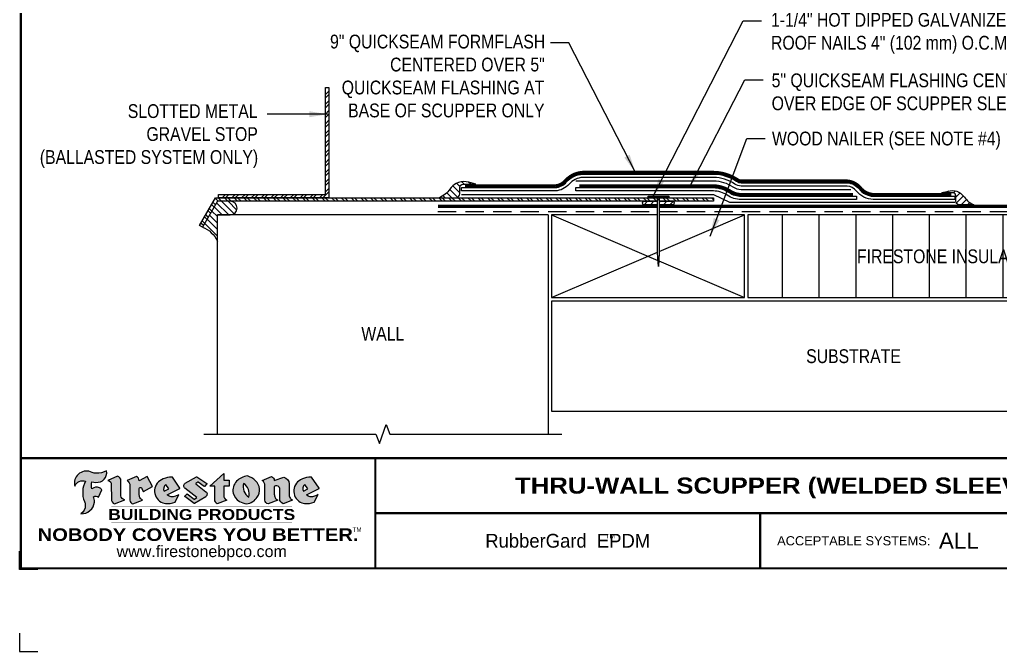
# Model space of a CAD drawing. Header units: inches. Extents: x 233.4 to 253.5, y 91 to 107.7.
# Drawn here: x 233.45 to 246.79, y 90.99 to 99.59 of the extents above; entities that cross this region are included whole.
import ezdxf
from ezdxf.enums import TextEntityAlignment as Align

# ---------------------------------------------------------------- set-up
doc = ezdxf.new("R2010")
doc.units = ezdxf.units.IN
doc.header["$MEASUREMENT"] = 0
doc.linetypes.add('HIDDEN', pattern=[0.375, 0.25, -0.125])
doc.layers.get('0').update_dxf_attribs({"linetype": 'CONTINUOUS'})
doc.layers.get('DEFPOINTS').update_dxf_attribs({"linetype": 'CONTINUOUS'})
for name, color, linetype in [('FSBP-ACCESSORY-OTHER', 7, 'CONTINUOUS'), ('FSBP-ADHESIVE', 1, 'HIDDEN'), ('FSBP-ANNO-NOTE', 7, 'CONTINUOUS'), ('FSBP-INSULATION', 7, 'CONTINUOUS'), ('FSBP-MEMBRANE', 7, 'CONTINUOUS'), ('FSBP-SEALANTS', 1, 'CONTINUOUS'), ('FSBP-SUBSTRATE-GENERIC', 9, 'CONTINUOUS'), ('FSBP-TTLB', 7, 'CONTINUOUS'), ('FSBP-TTLB-BORDER', 7, 'CONTINUOUS'), ('FSBP-TTLB-TEXT', 7, 'CONTINUOUS'), ('FSBP-WALL-CURB', 9, 'CONTINUOUS'), ('FSBP-WOOD', 7, 'CONTINUOUS')]:
    doc.layers.add(name, color=color, linetype=linetype)
doc.styles.add('FSBP_ARIAL', font='arial.ttf')
doc.styles.add('FSBP_ARIAL_BOLD', font='')
doc.styles.add('FSBP_ARIAL_NAR', font='ARIALN.TTF')
doc.styles.add('FSBP_BANKGOTHIC', font='bgothm.ttf')
doc.styles.get('FSBP_ARIAL_BOLD').set_extended_font_data('Arial Black')
doc.linetypes.add('ZIGZAG', pattern='A,0.0001,-0.2,[131,ltypeshp.shx,S=0.2,R=0,X=-0.2,Y=0],-0.4,[131,ltypeshp.shx,S=0.2,R=180,X=0.2,Y=0],-0.2', length=0.8001)
doc.dimstyles.new('FSBP-LEADER', dxfattribs={"dimtxt": 0.1875, "dimasz": 0.25, "dimexe": 0.0625, "dimexo": 0.125, "dimgap": 0.125, "dimtad": 0, "dimtih": 1, "dimtoh": 1, "dimdec": 4, "dimzin": 0, "dimdsep": 46, "dimlunit": 4, "dimtxsty": 'FSBP_ARIAL_NAR', "dimcen": 0.09375, "dimclrd": 256, "dimclre": 256, "dimclrt": 256, "dimadec": 0, "dimazin": 0, "dimtfac": 1, "dimtdec": 4, "dimtofl": 0, "dimtmove": 0, "dimatfit": 3, "dimfxl": 0, "dimtolj": 1, "dimtzin": 0, "dimlwd": -1, "dimlwe": -1, "dimarcsym": 0})

# ---------------------------------------------------------------- blocks, each defined once
blk = doc.blocks.new('TTLB-EPDM_1')
at = {"layer": 'FSBP-TTLB-TEXT'}
h = blk.add_hatch(color=1, dxfattribs=at)
edge = h.paths.add_edge_path()
edge.add_arc((1.037309769669573, -0.1982514792917306), 0.1319107607348553, 264.0410451462098, 370.3106169565175)
edge.add_arc((1.027551646585694, 0.1214293576525799), 0.3273056962876235, 270.05058356628535, 295.23459397187514, ccw=False)
edge.add_arc((1.022801957313345, -0.06680179986895154), 0.1391656561713503, 249.3281275763668, 272.0749124149863, ccw=False)
edge.add_line((0.9736743133014443, -0.1970076156048179), (0.9474927838574558, -0.1852745150568325))
edge.add_arc((0.8939498971398288, -0.3394262635682071), 0.1631857907024099, 70.84590087378872, 194.3325259843273)
edge.add_arc((0.8444260109029493, -0.4259936440910768), 0.1179914261095279, 70.96950098067128, 156.9641407594482, ccw=False)
edge.add_arc((1.153141409296894, -0.4684497516079468), 0.3110405457095052, 150.3231137483159, 203.2084295854517)
edge.add_arc((0.7562495500622943, -0.6412608153899899), 0.1218587156617311, 0.8849157075190988, 24.34668939894999, ccw=False)
edge.add_arc((0.7493781665697374, -0.6475258110744375), 0.1289731377238325, -58.36655102076742, 3.6216782311386737, ccw=False)
edge.add_arc((0.8256699029544474, -0.5792158350996106), 0.1783301886510354, 267.2205474105585, 354.1381621173521)
edge.add_arc((0.7903121048625305, -0.6011409294291745), 0.212787892960859, 0.9996158580669322, 21.00503380861244)
edge.add_arc((1.01880712263941, -0.5666691048185161), 0.05136395668415847, 40.82117713173261, 125.52727787225791, ccw=False)
edge.add_line((1.057676976260041, -0.5330924682126437), (1.102776947655911, -0.4308018311949837))
edge.add_arc((1.040858222524664, -0.4699705673995949), 0.07326744446031509, 32.31675181867256, 66.31481236598174)
edge.add_arc((1.032262518825329, -0.5063316993097662), 0.1102246948011782, 69.8179132332389, 125.254734720681)
edge.add_arc((1.127708877207287, -0.368959353531244), 0.1659710644737306, 164.1569669952081, 196.5811013160487, ccw=False)
edge.add_line((0.9680425188342383, -0.3236487780942383), (1.023615334387159, -0.3294494641845773))
h = blk.add_hatch(color=1, dxfattribs=at)
edge = h.paths.add_edge_path()
edge.add_line((1.275239419159561, -0.6223407783464694), (1.415345367376062, -0.5660418822574371))
edge.add_arc((1.421019305783958, -0.5090099247487757), 0.05731350411836949, 181.9717871001989, 264.31851000495806, ccw=False)
edge.add_line((1.363739737527226, -0.5109819325197265), (1.363412352251203, -0.3102363679013962))
edge.add_arc((1.294263659668751, -0.3103491388303989), 0.06914878453844908, 0.0934405599591014, 72.42834396969012)
edge.add_line((1.315139561173908, -0.2444268274366692), (1.186839444240604, -0.3024209471341379))
edge.add_arc((1.175246268095289, -0.3585110609420917), 0.05727567197445628, -0.017399788185912257, 78.322067691347, ccw=False)
edge.add_line((1.232521937428658, -0.3585284546236807), (1.232574268422297, -0.555126496687123))
edge.add_arc((1.305699496415486, -0.5558575689677219), 0.07312888236350451, 179.4272023230205, 245.3845503102953)
h = blk.add_hatch(color=1, dxfattribs=at)
edge = h.paths.add_edge_path()
edge.add_line((1.792026821926584, -0.3839679064720229), (1.722158956877934, -0.2518542302253621))
edge.add_arc((1.720119655279638, -0.2529327078887852), 0.002306916790721817, 27.87197133405656, 117.3766794470751)
edge.add_line((1.719058846382097, -0.250884159729182), (1.610638460368705, -0.3070279753467702))
edge.add_arc((1.547088841662962, -0.3061026658494403), 0.06355635479880145, 359.165808011073, 425.8793658831422)
edge.add_line((1.573061729235633, -0.2480956029480268), (1.446879247402876, -0.3051325108639702))
edge.add_arc((1.407812067100189, -0.370357133046621), 0.07602957263902092, -3.441403975725109, 59.07992244284969, ccw=False)
edge.add_line((1.483704536400296, -0.3749210150788969), (1.483704536400296, -0.5723838140635706))
edge.add_arc((1.54053746518044, -0.568254406115083), 0.05698275005415228, 184.1557352478595, 255.3066498366543)
edge.add_line((1.526084036778343, -0.6233736605654059), (1.657291340682093, -0.570650514527486))
edge.add_arc((1.688298576827198, -0.5021390388423987), 0.0752015358480571, 207.5160880841914, 245.649226723163, ccw=False)
edge.add_arc((1.721050197024907, -0.4914488168456328), 0.1093332836229113, 179.4823365255141, 204.5537900001094, ccw=False)
edge.add_line((1.611721375809452, -0.4904610114968335), (1.611721375809452, -0.4126404716788983))
edge.add_arc((1.628589765097195, -0.414159299036043), 0.01693662875851176, 28.356188110622725, 174.8549701683585, ccw=False)
edge.add_arc((1.627340435522395, -0.4197189881350504), 0.02111886817708033, 22.216893572439517, 40.10213956426492, ccw=False)
edge.add_line((1.646891420738257, -0.4117336534413738), (1.666638796144639, -0.4549750258192233))
edge.add_arc((1.668737246926742, -0.4540167099035481), 0.002306916790685496, 204.545128184284, 299.6323508190091)
edge.add_line((1.669877862091766, -0.4560219186518992), (1.791128135493295, -0.3870515928837648))
edge.add_line((1.791128135493295, -0.3870515928837648), (1.792026821926584, -0.3839679064720229))
h = blk.add_hatch(color=1, dxfattribs=at)
h.paths.add_polyline_path([(2.063388732080512, -0.2583237030618903, 0.02524281661523788), (2.025024361750752, -0.2610532129309178, 0.1213611957758757), (1.901773912052249, -0.3008158885520373, 0.6151668103976068), (1.93274136141747, -0.6099060679591872, 0.05306812109568645), (1.967936229862175, -0.617865745600497, 0.1150932231766138), (2.099126721549737, -0.5994933789882708), (2.151195569562105, -0.4944891916583316, -0.08755405562188731), (2.104230609512001, -0.5187113292177372, -0.265591761123442), (1.992692314386659, -0.5010701623316862), (2.165347897647223, -0.4141184325909109, 0.4518949533370738), (2.166222728871162, -0.4107679608846269)])
h.paths.add_polyline_path([(2.014217313945437, -0.4188965037300676), (1.951113654018855, -0.4515330109460507, -0.3720533890450154), (1.973177450672722, -0.3607130665457561)], flags=16)
h = blk.add_hatch(color=1, dxfattribs=at)
edge = h.paths.add_edge_path()
edge.add_arc((2.260407392426802, -0.3775796671688782), 0.04152450223225729, 123.20805433950699, 232.2027298779723, ccw=False)
edge.add_line((2.237665217914071, -0.3428366421988329), (2.393535971665983, -0.2540943745380986))
edge.add_arc((2.394677353533142, -0.2560991469722482), 0.002306916790741334, 55.64644466176611, 119.65426054492559, ccw=False)
edge.add_line((2.395979141996861, -0.2541946229174954), (2.531809646140459, -0.3470380726374032))
edge.add_arc((2.530468902927946, -0.3489153772789875), 0.002306916790700397, -42.731101238422525, 54.4661353739603, ccw=False)
edge.add_line((2.532163440279987, -0.3504807552658491), (2.498457913851155, -0.3869673252714421))
edge.add_arc((2.496763376499139, -0.3854019472845934), 0.002306916790672934, 233.7527076894875, 317.26889876138785, ccw=False)
edge.add_line((2.495399362263356, -0.38726241234572), (2.413849913492982, -0.3274738082119626))
edge.add_arc((2.412485899257181, -0.3293342732731342), 0.002306916790720064, 53.75270768979358, 124.4135619297835)
edge.add_line((2.41118211687575, -0.3274311136421062), (2.382933981293377, -0.346782838468144))
edge.add_arc((2.38423776367478, -0.3486859980991606), 0.002306916790694898, 124.4135619293799, 231.8459020253626)
edge.add_line((2.382812599816248, -0.3505000469010184), (2.519899969301207, -0.4581994452042721))
edge.add_arc((2.494247019847682, -0.4908523236374461), 0.04152450223225742, -55.21225898295222, 51.84590202520428, ccw=False)
edge.add_line((2.517938320565804, -0.5249552055672808), (2.364434947484597, -0.6179520922513717))
edge.add_arc((2.36323960192349, -0.6159790200102006), 0.002306916790726996, 233.2955624372927, 301.20872157023314, ccw=False)
edge.add_line((2.361860787187538, -0.6178285429225383), (2.231266621301074, -0.5204709167214361))
edge.add_arc((2.232647938930649, -0.5186232623475259), 0.002306916790697672, 135.5134179846393, 233.21798691998708, ccw=False)
edge.add_line((2.231002150870836, -0.5170067083764565), (2.262839375599356, -0.4845937328397696))
edge.add_arc((2.264485163659225, -0.4862102868108537), 0.002306916790748497, 53.0352839999411, 135.513417985369, ccw=False)
edge.add_line((2.265872365996302, -0.4843670465239001), (2.361834678328762, -0.5565872257804898))
edge.add_arc((2.363221880665761, -0.5547439854936304), 0.002306916790627066, 233.0352840000685, 302.2362632414394)
edge.add_line((2.36445241715569, -0.5566953042850713), (2.39428499383348, -0.5378823484768844))
edge.add_arc((2.393054457343549, -0.5359310296853765), 0.002306916790685166, 302.2362632406177, 412.2027298768422)
edge.add_line((2.394468296066179, -0.5341081404551886), (2.234958295420142, -0.4103916733127022))
h = blk.add_hatch(color=1, dxfattribs=at)
edge = h.paths.add_edge_path()
edge.add_line((2.763460561272041, -0.2072496393923444), (2.763460561272041, -0.2969520779963801))
edge.add_arc((2.765767478062699, -0.2969520779963943), 0.00230691679065842, 179.9999999996471, 269.9999999996471)
edge.add_line((2.765767478062685, -0.2992589947870528), (2.835417693520355, -0.2992589947870528))
edge.add_arc((2.835417693520355, -0.3015659115777538), 0.002306916790701052, 0, 90, ccw=False)
edge.add_line((2.837724610311056, -0.3015659115777538), (2.837724610311056, -0.3790761307453892))
edge.add_arc((2.83541769352037, -0.3790761307453749), 0.002306916790686842, 269.99999999964706, 359.99999999964706, ccw=False)
edge.add_line((2.835417693520355, -0.3813830475360618), (2.765767478062685, -0.3813830475360618))
edge.add_arc((2.765767478062699, -0.3836899643267202), 0.00230691679065842, 90.00000000035294, 180.0000000003529)
edge.add_line((2.763460561272041, -0.3836899643267344), (2.763460561272041, -0.5033995910642801))
edge.add_arc((2.836735953378943, -0.5071368822038516), 0.07337063740681413, 177.0802527808789, 245.3249543133826)
edge.add_line((2.806105814540615, -0.5738080530967267), (2.674529557384915, -0.6226036013049594))
edge.add_arc((2.708610405062069, -0.564298408791804), 0.06753517344606039, 177.0345319916277, 239.6926428024901, ccw=False)
edge.add_line((2.641165668230087, -0.560804539009709), (2.641165668230087, -0.3836899643267344))
edge.add_arc((2.638858751439429, -0.3836899643267202), 0.00230691679065842, 359.9999999996471, 449.999999999647)
edge.add_line((2.638858751439443, -0.3813830475360618), (2.572857950769389, -0.3813830475360618))
edge.add_line((2.572857950769389, -0.3813830475360618), (2.763460561272041, -0.2072496393923444))
h = blk.add_hatch(color=1, dxfattribs=at)
edge = h.paths.add_edge_path(flags=16)
edge.add_arc((2.940363509127394, -0.4847985213681437), 0.1684614578629418, 344.5558804047865, 417.0140046669545)
edge.add_arc((3.194458079644619, -0.3883534532477785), 0.1684614578629414, 164.5558804047864, 237.0140046669546)
edge = h.paths.add_edge_path()
edge.add_arc((3.069375116502199, -0.4399344555144872), 0.1828726885096673, 136.0914512150047, 191.213418978326)
edge.add_arc((3.064939550433406, -0.4318234379590333), 0.1803148804748503, 194.0167254156723, 240.6663730831859)
edge.add_arc((3.098047041778981, -0.3845058757092554), 0.2378525180183701, 239.2975390661776, 264.2889872773176)
edge.add_arc((3.04884478212623, -0.4190232383793012), 0.203760689247156, 277.1986764832036, 326.503572961274)
edge.add_arc((3.077739326803546, -0.4341046616465112), 0.171374865791709, 325.3768876809902, 406.3828327799087)
edge.add_arc((3.011839488065919, -0.4896144380417797), 0.2571945645850002, 44.28462553519766, 73.82901434867304)
edge.add_arc((3.117152499586992, -0.4983433120546693), 0.2579560664039132, 97.50292863483666, 134.1039137579027)
h = blk.add_hatch(color=1, dxfattribs=at)
edge = h.paths.add_edge_path()
edge.add_line((3.322690228557462, -0.5721896537377091), (3.322690228557462, -0.3749210150788969))
edge.add_arc((3.246797759257384, -0.3703571330465745), 0.076029572638996, 356.5585960242387, 419.0799224428129)
edge.add_line((3.285864939560099, -0.3051325108639702), (3.412047421392799, -0.2480956029480268))
edge.add_arc((3.386074533820159, -0.3061026658494941), 0.06355635479883807, 0.3962622833877276, 65.87936588318718, ccw=False)
edge.add_line((3.449629368605429, -0.3056631084210863), (3.580526418688805, -0.2593848434574539))
edge.add_arc((3.555744121700958, -0.3530904070730321), 0.09692726601172152, 2.366977007666776, 75.18615851992018, ccw=False)
edge.add_line((3.652588689330287, -0.3490873311063041), (3.652588689330287, -0.4883770011386872))
edge.add_arc((3.761877549389556, -0.4914934052703811), 0.1093332836229047, 178.3666365323574, 204.5537900000422)
edge.add_arc((3.729125929191727, -0.5021836272670953), 0.07520153584796169, 207.5160880841711, 245.2240541443093)
edge.add_line((3.697611150971852, -0.5704631245385627), (3.572585913552643, -0.6207021253773775))
edge.add_arc((3.59534718600759, -0.5526356419907701), 0.07177131519198746, 180.3328587115751, 251.51018566665869, ccw=False)
edge.add_line((3.523577081955409, -0.5530525936986663), (3.523577081955409, -0.4153032515383615))
edge.add_arc((3.486319529276879, -0.4148773504126441), 0.0372599868942854, 359.3450650296066, 449.0500281941028)
edge.add_arc((3.482769874121713, -0.4419622099033496), 0.06447454900600783, 86.29402372314017, 119.8211331593848)
edge.add_line((3.450707067966732, -0.3860252459975726), (3.450707067966732, -0.4904610114968335))
edge.add_arc((3.560035889182251, -0.491448816845647), 0.1093332836229751, 179.4823365255069, 204.5537900001023)
edge.add_arc((3.527284268984408, -0.5021390388424952), 0.07520153584796385, 207.5160880841699, 245.6492267231416)
edge.add_line((3.496277032839316, -0.570650514527486), (3.365069728935509, -0.6233736605654059))
edge.add_arc((3.37950248606194, -0.5682868177318081), 0.05694615642555727, 183.9298782390169, 255.318496325343, ccw=False)
h = blk.add_hatch(color=1, dxfattribs=at)
h.paths.add_polyline_path([(3.957695472291277, -0.2583237030618903, 0.02524281661523822), (3.919331101961575, -0.2610532129309178, 0.1085638477195505), (3.807890832595604, -0.2939221658134414, 0.6425897848490651), (3.827048101628293, -0.6099060679591872, 0.05306812109569052), (3.862242970072884, -0.617865745600497, 0.1150932231766133), (3.993433461760503, -0.5994933789882708), (4.045502309772871, -0.4944891916583316, -0.08755405562189084), (3.998537349722767, -0.5187113292177372, -0.2655917611234366), (3.886999054597368, -0.5010701623316862), (4.059654637857989, -0.4141184325909109, 0.4518949533370731), (4.060529469081928, -0.4107679608846269)])
h.paths.add_polyline_path([(3.90852405415626, -0.4188965037300676), (3.845420394229677, -0.4515330109460507, -0.3720533890450147), (3.867484190883488, -0.3607130665457561)], flags=16)
at = {"layer": 'DEFPOINTS', "color": 1}
blk.add_lwpolyline([(0.234375, -1.515625), (-0.015625, -1.515625), (-0.015625, -1.265625)], dxfattribs=at)
at = {"layer": 'DEFPOINTS', "linetype": 'Continuous', "ltscale": 1.75}
blk.add_lwpolyline([(-0.015625, -2.380833333333342), (-0.015625, -2.630833333333342), (0.234375, -2.630833333333342)], dxfattribs=at)
at = {"layer": 'FSBP-TTLB', "const_width": 0.03125}
for points in [[(0, 0), (0, -1.5), (20, -1.5), (20, 0), (0, 0)], [(4.825208527206769, 0), (4.825208527206769, -0.75)], [(4.825208527206769, -0.75), (15.84028770518938, -0.75)], [(4.825208527206769, -0.75), (4.825208527206769, -1.5)]]:
    blk.add_lwpolyline(points, dxfattribs=at)
at = {"layer": 'FSBP-TTLB-BORDER', "const_width": 0.03125}
blk.add_lwpolyline([(20, 0), (20, 13), (0, 13), (0, 0)], dxfattribs=at)
at = {"layer": 'FSBP-TTLB-TEXT', "color": 1}
blk.add_line((0.7358432058323388, -0.379822754145593), (0.7358432058323388, -0.379822754145593), dxfattribs=at)
for points in [[(1.023615323725323, -0.3294494630716969, 0.5000510906601082), (1.167090420776901, -0.1746414942047778, -0.1103304102359608), (1.027840608309816, -0.2058762110801382, -0.09957876667165425), (0.9736743133014443, -0.1970076156048179), (0.9474927838574558, -0.1852745150568325, 0.5978159689075124), (0.7358432058323388, -0.379822754145593, -0.3938834584182213), (0.8828996422548698, -0.3144510229727047, 0.2349406564350952), (0.86727108227484, -0.5910237178633082, -0.1027304183841549), (0.8780937320133262, -0.6393788197974146, -0.2772692352614086), (0.8170223912655956, -0.7573362346216896, 0.3985429150902959), (1.003067614090241, -0.5974286950643517, 0.0875124847930418), (0.9889600163401155, -0.5248671157293501, -0.3874031597924062), (1.057676976260041, -0.5330924682126437), (1.102776947655911, -0.4308018311949837, 0.1494423498871741), (1.07029056398062, -0.4028746979725923, 0.2467195073738216), (0.9686394281704906, -0.4163228904100862, -0.1424285161541127), (0.9680425188342383, -0.3236487780942383), (1.023615334387159, -0.3294494641845773)], [(2.166222728871162, -0.4107679608846269), (2.063388732080512, -0.2583237030618903, 0.02524281661523788), (2.025024361750752, -0.2610532129309178, 0.1085638477195265), (1.913584092384895, -0.2939221658134414, 0.6425897848491228), (1.93274136141747, -0.6099060679591872, 0.05306812109568648), (1.967936229862175, -0.617865745600497, 0.1150932231766137), (2.099126721549737, -0.5994933789882708), (2.151195569562105, -0.4944891916583316, -0.0875540556218873), (2.104230609512001, -0.5187113292177372, -0.2655917611234418), (1.992692314386659, -0.5010701623316862), (2.165347897647223, -0.4141184325909109)], [(2.763460561272041, -0.2072496393923444), (2.763460561272041, -0.2969520779963801, 0.4142135623730958), (2.765767478062685, -0.2992589947870528), (2.835417693520355, -0.2992589947870528, -0.414213562373095), (2.837724610311056, -0.3015659115777538), (2.837724610311056, -0.3790761307453892, -0.4142135623730938), (2.835417693520355, -0.3813830475360618), (2.765767478062685, -0.3813830475360618, 0.4142135623730958), (2.763460561272041, -0.3836899643267344), (2.763460561272041, -0.5033995910642801, 0.3068985753588853), (2.806105814540615, -0.5738080530967267), (2.674529557384915, -0.6226036013049594, -0.2804194150632976), (2.641165668230087, -0.560804539009709), (2.641165668230087, -0.3836899643267344, 0.414213562373095), (2.638858751439443, -0.3813830475360618), (2.572857950769389, -0.3813830475360618), (2.763460561272041, -0.2072496393923444)], [(4.060529469081928, -0.4107679608846269), (3.957695472291277, -0.2583237030618903, 0.02524281661523788), (3.919331101961575, -0.2610532129309178, 0.1085638477195265), (3.807890832595604, -0.2939221658134414, 0.6425897848491228), (3.827048101628293, -0.6099060679591872, 0.05306812109568648), (3.862242970072884, -0.617865745600497, 0.1150932231766137), (3.993433461760503, -0.5994933789882708), (4.045502309772871, -0.4944891916583316, -0.0875540556218873), (3.998537349722767, -0.5187113292177372, -0.2655917611234418), (3.886999054597368, -0.5010701623316862), (4.059654637857989, -0.4141184325909109)], [(4.059654637857989, -0.4141184325909109, 0.4518949533370731), (4.060529469081928, -0.4107679608846269, 0.4518949533370731)]]:
    blk.add_lwpolyline(points, format="xyb", dxfattribs=at)
for points in [[(1.275239419159561, -0.6223407783464694), (1.415345367376062, -0.5660418822574371, -0.3756100036733062), (1.363739737527226, -0.5109819325197265), (1.363412352251203, -0.3102363679013962, 0.3265360292958048), (1.315139561173908, -0.2444268274366692), (1.186839444240604, -0.3024209471341379, -0.3557863980845349), (1.232521937428658, -0.3585284546236807), (1.232574268422297, -0.555126496687123, 0.2960110723418457)], [(1.792026821926584, -0.3839679064720229), (1.722158956877934, -0.2518542302253621, 0.4116839150163434), (1.719058846382097, -0.250884159729182), (1.610638460368705, -0.3070279753467702, 0.2996033003794034), (1.573061729235633, -0.2480956029480268), (1.446879247402876, -0.3051325108639702, -0.2797757560995365), (1.483704536400296, -0.3749210150788969), (1.483704536400296, -0.5723838140635706, 0.320828638474519), (1.526084036778343, -0.6233736605654059), (1.657291340682093, -0.570650514527486, -0.1679398621276611), (1.621603752698661, -0.5368819723450571, -0.1098333365370753), (1.611721375809452, -0.4904610114968335), (1.611721375809452, -0.4126404716788983, -0.743334502655012), (1.64349420176768, -0.4061152228778298, -0.07819791644735608), (1.646891420738257, -0.4117336534413738), (1.666638796144639, -0.4549750258192233, 0.4404648714563479), (1.669877862091766, -0.4560219186518992), (1.791128135493295, -0.3870515928837648)], [(2.234958295420142, -0.4103916733127022, -0.5150044486718882), (2.237665217914071, -0.3428366421988329), (2.393535971665983, -0.2540943745380986, -0.2867822934100265), (2.395979141996861, -0.2541946229174954), (2.531809646140459, -0.3470380726374032, -0.4515027974650387), (2.532163440279987, -0.3504807552658491), (2.498457913851155, -0.3869673252714421, -0.3814439164929681), (2.495399362263356, -0.38726241234572), (2.413849913492982, -0.3274738082119626, 0.3184718635035665), (2.41118211687575, -0.3274311136421062), (2.382933981293377, -0.346782838468144, 0.5064094529656681), (2.382812599816248, -0.3505000469010184), (2.519899969301207, -0.4581994452042721, -0.5043597839115849), (2.517938320565804, -0.5249552055672808), (2.364434947484597, -0.6179520922513717, -0.3053163970316367), (2.361860787187538, -0.6178285429225383), (2.231266621301074, -0.5204709167214361, -0.4541703869768119), (2.231002150870836, -0.5170067083764565), (2.262839375599356, -0.4845937328397696, -0.3762644290664977), (2.265872365996302, -0.4843670465239001), (2.361834678328762, -0.5565872257804898, 0.3114700032088108), (2.36445241715569, -0.5566953042850713), (2.39428499383348, -0.5378823484768844, 0.520381097387146), (2.394468296066179, -0.5341081404551886)], [(2.937624918725987, -0.3131105398334029, 0.2452625673097023), (2.889993533867141, -0.4754966266250307, 0.2064059665179019), (2.976604338974084, -0.5890186876871866, 0.1094800500670344), (3.074378098474654, -0.6211778035979165, 0.2185147641853038), (3.218764944843201, -0.5314757029352819, 0.3689489483072479), (3.195959963110113, -0.3100352223135445, 0.1296305888694145), (3.0834694040758, -0.242595816912754, 0.1610736375384317)], [(3.322690228557462, -0.5721896537377091), (3.322690228557462, -0.3749210150788969, 0.2797757560995341), (3.285864939560099, -0.3051325108639702), (3.412047421392799, -0.2480956029480268, -0.2937618496109166), (3.449629368605429, -0.3056631084210863), (3.580526418688805, -0.2593848434574539, -0.3288760160581939), (3.652588689330287, -0.3490873311063041), (3.652588689330287, -0.4883770011386872, 0.114762897203527), (3.662431105063263, -0.536926560769686, 0.166032965990522), (3.697611150971852, -0.5704631245385627), (3.572585913552643, -0.6207021253773775, -0.3209557512194564), (3.523577081955409, -0.5530525936986663), (3.523577081955409, -0.4153032515383615, 0.4127061514896111), (3.48693727661589, -0.3776224848030694, 0.1473421876160361), (3.450707067966732, -0.3860252459975726), (3.450707067966732, -0.4904610114968335, 0.1098333365370753), (3.460589444855941, -0.5368819723450855, 0.1679398621276611), (3.496277032839316, -0.570650514527486), (3.365069728935509, -0.6233736605654059, -0.3219729545308964), (3.322690228557462, -0.5721896537377091, 29.1476284739)], [(1.951113654018855, -0.4515330109460507), (2.014217313945437, -0.4188965037300676), (1.973177450672722, -0.3607130665457561, 0.3720533890450154)], [(3.10274193015772, -0.5296595419651595, 0.3271311138286319), (3.032079658614293, -0.3434924326507627, 0.3271311138286322)], [(3.845420394229677, -0.4515330109460507), (3.90852405415626, -0.4188965037300676), (3.867484190883488, -0.3607130665457561, 0.3720533890450154)]]:
    blk.add_lwpolyline(points, format="xyb", close=True, dxfattribs=at)
at = {"layer": 'FSBP-TTLB-TEXT'}
for points, const_width in [([(1.233926579809207, -0.6584455781731435), (3.691229482685259, -0.6584455781731577)], 0.0078125), ([(10.06152282927678, -0.75), (10.06152282927678, -1.5)], 0.03125), ([(1.233926579809207, -0.8761560960495984), (3.691229482685259, -0.8761560960495842)], 0.0078125)]:
    blk.add_lwpolyline(points, dxfattribs=dict(at, const_width=const_width))
at = {"layer": 'FSBP-TTLB-TEXT', "color": 1}
for centre, start, end in [((1.789987520328282, -0.3850463841354355), 299.6323508193319, 27.87197133380463), ((2.164310260790558, -0.412058050385383), 296.7304547840455, 34.00233684987403)]:
    blk.add_arc(centre, 0.00230691679068068, start, end, dxfattribs=at)
at = {"layer": 'FSBP-TTLB-TEXT', "lineweight": 18, "style": 'FSBP_ARIAL_BOLD'}
blk.add_text('BUILDING PRODUCTS', height=0.1484375, dxfattribs=at).set_placement((2.462578031247233, -0.7673008371113639), align=Align.MIDDLE_CENTER)
at = {"layer": 'FSBP-TTLB-TEXT', "color": 1}
for s, height, style, p in [('NOBODY COVERS YOU BETTER.', 0.171875, 'FSBP_ARIAL_BOLD', (2.412604263603384, -1.041650450587369)), ('TM', 0.0625, 'FSBP_BANKGOTHIC', (4.576671173373001, -0.9725745042934193))]:
    blk.add_text(s, height=height, dxfattribs=dict(at, style=style)).set_placement(p, align=Align.MIDDLE_CENTER)
at = {"layer": 'FSBP-TTLB-TEXT'}
for s, height, style, p in [('RubberGard  EPDM', 0.1875, 'FSBP_BANKGOTHIC', (7.443365678241776, -1.125)), ('TM', 0.0625, 'FSBP_BANKGOTHIC', (8.023397742165457, -1.062518816683806)), ('www.firestonebpco.com', 0.15625, 'FSBP_ARIAL', (2.462578031247233, -1.268657306740124))]:
    blk.add_text(s, height=height, dxfattribs=dict(at, style=style)).set_placement(p, align=Align.MIDDLE_CENTER)
at = {"layer": 'FSBP-TTLB-TEXT', "style": 'FSBP_ARIAL'}
blk.add_text('ACCEPTABLE SYSTEMS:', height=0.125, dxfattribs=at).set_placement((10.29281281591562, -1.125), align=Align.MIDDLE_LEFT)
at = {"layer": 'FSBP-TTLB-TEXT'}
for tag, height, style, p in [('MAXIMUM_WARRANTY', 0.1875, 'FSBP_ARIAL_BOLD', (18.03987100774941, 0.2240244307510579)), ('ACCPT_SYSTEMS', 0.21875, 'FSBP_ARIAL', (12.49438170418193, -1.125))]:
    blk.add_attdef(tag, text='', height=height, dxfattribs=dict(at, style=style)).set_placement(p, align=Align.MIDDLE_LEFT)
for tag, height, style, p in [('DETAIL_DESCP_LINE_1', 0.21875, 'FSBP_ARIAL_BOLD', (10.33118450231211, -0.3736318192489421)), ('ISSUE_REV_DATE', 0.21875, 'FSBP_ARIAL', (16.84069633627263, -0.7282559425942452)), ('DETAIL_NUMBER', 0.4375, 'FSBP_ARIAL', (18.91941590748775, -0.8931630692489421))]:
    blk.add_attdef(tag, text='', height=height, dxfattribs=dict(at, style=style)).set_placement(p, align=Align.MIDDLE_CENTER)
blk = doc.blocks.new('FSBP_HOT-DIPPED-NAIL')
at = {"layer": 'FSBP-ACCESSORY-OTHER'}
blk.add_lwpolyline([(0, 0.1875), (0, -0.1875), (-0.03125, -0.1875), (-0.03125000000005684, 0.1875)], close=True, dxfattribs=at)
blk.add_lwpolyline([(0, 0.015625), (1, 0.015625), (1.25, 0), (1, -0.015625), (0, -0.015625)], dxfattribs=at)

msp = doc.modelspace()

# ---------------------------------------------------------------- hatches: boundary and pattern name
at = {"layer": 'FSBP-ACCESSORY-OTHER'}
h = msp.add_hatch(dxfattribs=at)
h.set_pattern_fill('STEEL', color=256, scale=0.75, style=0)
h.set_pattern_definition([(45, (-70.53101187349105, 15.90272080813904), (-0.06629126073623882, 0.06629126073623884), []), (45, (-70.53101187349105, 15.94959580813904), (-0.06629126073623882, 0.06629126073623884), [])])
h.paths.add_polyline_path([(237.6548786112986, 98.66004021309122), (237.6080036112986, 98.66004021309122), (237.6080036112986, 97.20691521309124), (236.1548786112986, 97.20691521309124), (236.1548786112986, 97.16004021309122), (237.6548786112986, 97.16004021309122)])
h = msp.add_hatch(dxfattribs=at)
h.set_pattern_fill('STEEL', color=256, scale=0.75, angle=90, style=0)
h.set_pattern_definition([(135, (-70.53101187349105, 15.90272080813904), (-0.06629126073623884, -0.06629126073623882), []), (135, (-70.57788687349105, 15.90272080813904), (-0.06629126073623884, -0.06629126073623882), [])])
edge = h.paths.add_edge_path()
edge.add_line((242.1279059895546, 97.11316521309122), (236.1396247395546, 97.11316521309122))
edge.add_line((236.1396247395546, 97.11316521309122), (235.9365882455724, 96.76149568972355))
edge.add_line((235.9365882455724, 96.76149568972355), (235.8959933047701, 96.78493318972355))
edge.add_line((235.8959933047701, 96.78493318972355), (236.1125614456863, 97.16004021309124))
edge.add_line((236.1125614456863, 97.16004021309124), (242.8896247395546, 97.16004021309122))
edge.add_line((242.8896247395546, 97.16004021309122), (242.8896247395546, 97.11316521309122))
edge.add_line((242.8896247395546, 97.11316521309122), (242.1513434895546, 97.11316521309122))
at = {"layer": 'FSBP-INSULATION'}
h = msp.add_hatch(dxfattribs=at)
h.set_pattern_fill('LINE', color=256, scale=4, angle=90, style=0)
h.set_pattern_definition([(90, (-69.67042211957919, 15.90272080813904), (-0.5, 3.061515884555943e-17), [])])
h.paths.add_polyline_path([(243.3583747395546, 96.92594152520265), (243.3583747395546, 95.80094152520266), (248.3397272442949, 95.80094152520266), (248.3397272442949, 96.26969152520266), (248.4685152483318, 96.31656652520266), (248.2109392402579, 96.41031652520266), (248.3397272442948, 96.45719152520266), (248.3397272442949, 96.92594152520265)])
h.paths.add_polyline_path([(244.7938567973692, 96.21798833625314), (247.4685455763596, 96.21798833625314), (247.4685455763596, 96.5090226131972), (244.7938567973692, 96.5090226131972)], flags=24)
at = {"layer": 'FSBP-SEALANTS'}
h = msp.add_hatch(dxfattribs=at)
h.set_pattern_fill('ANSI31', color=256, scale=0.5, angle=90, style=0)
h.set_pattern_definition([(135, (-69.03123560765385, 15.90272080813904), (-0.04419417382415922, -0.04419417382415922), [])])
edge = h.paths.add_edge_path()
edge.add_arc((239.3679362937782, 96.51170819325611), 0.8806742413433796, 70.8781122327984, 79.73209376686717)
edge.add_arc((239.4887032350944, 97.17836821455978), 0.2031639180866235, 79.73209376687223, 119.3632301132683)
edge.add_arc((239.5161059223159, 97.12966322174427), 0.2590484740222868, 119.3632301132656, 145.1693964540907)
edge.add_arc((239.035033717336, 97.46439833500912), 0.3270215409559831, 291.4561993874663, 325.1693964540845, ccw=False)
edge.add_line((239.1546548771359, 97.16004021309124), (239.3936499485554, 97.16004021309124))
edge.add_arc((239.3673981790711, 97.22579758414346), 0.07080386464562315, 291.7629566867324, 351.1657288046065)
edge.add_line((239.4373620760115, 97.21492374518678), (239.4373620760115, 97.30007808563506))
edge.add_arc((239.4810742034677, 97.30007808563505), 0.04371212745616239, 90, 180, ccw=False)
edge.add_line((239.4810742034677, 97.34379021309124), (239.656426556409, 97.34379021309124))
h = msp.add_hatch(dxfattribs=at)
h.set_pattern_fill('ANSI31', color=256, scale=0.5, style=0)
h.set_pattern_definition([(45, (-70.8111162684807, 15.90272080813904), (-0.04419417382415922, 0.04419417382415922), [])])
edge = h.paths.add_edge_path()
edge.add_arc((246.2483834275678, 96.4999924160609), 0.7683433432126443, 460.2679062331328, 469.1218877672016, ccw=False)
edge.add_arc((246.1430204328481, 97.08161927138181), 0.1772501530245075, 420.63676988673166, 460.2679062331278, ccw=False)
edge.add_arc((246.1191129863436, 97.03912665009891), 0.226006576825507, 394.8306035459093, 420.6367698867344, ccw=False)
edge.add_arc((246.5388239406882, 97.33116595810031), 0.2853096097115224, 214.8306035459155, 248.5438006125337)
edge.add_line((246.4344605818832, 97.06562902520264), (246.2259495756958, 97.06562902520264))
edge.add_arc((246.248852905195, 97.12299897647776), 0.06177275946121617, 188.8342711953936, 248.2370433132676, ccw=False)
edge.add_line((246.187812974701, 97.11351210677577), (246.187812974701, 97.18780492420767))
edge.add_arc((246.1496763737061, 97.18780492420767), 0.03813660099490715, 360, 450)
edge.add_line((246.1496763737061, 97.22594152520259), (245.9966903923134, 97.22594152520259))
h = msp.add_hatch(dxfattribs=at)
h.set_pattern_fill('ANSI31', color=256, scale=0.5, angle=90, style=0)
h.set_pattern_definition([(135, (-70.53101187349105, 15.90272080813904), (-0.04419417382415922, -0.04419417382415922), [])])
h.paths.add_polyline_path([(236.3144294928703, 97.11316521309122), (236.1396247395546, 97.11316521309122), (235.9365882455724, 96.76149568972355, -0.1872892627290544), (236.1396247395546, 96.5705832140979), (236.1396247395546, 96.92594152520266), (236.3144294928703, 96.92594152520266, 1)])
h = msp.add_hatch(dxfattribs=at)
h.set_pattern_fill('ANSI31', color=256, scale=0.5, style=0)
h.set_pattern_definition([(45, (-70.53101187349105, 15.90272080813904), (-0.04419417382415922, 0.04419417382415922), [])])
h.paths.add_polyline_path([(242.1279059895546, 97.11316521309122), (241.9459166261534, 97.11316521309122, 0.9383693217708102), (241.9459166261534, 97.06562902520265), (242.1279059895544, 97.06562902520264)])
h.paths.add_polyline_path([(242.3333328529556, 97.11316521309122), (242.1513434895546, 97.11316521309122), (242.1513434895546, 97.06562902520267), (242.3333328529556, 97.06562902520265, 0.9383693217706197)])

# ---------------------------------------------------------------- linework, layer by layer
at = {"layer": 'FSBP-ACCESSORY-OTHER'}
for points in [[(237.6548786112986, 97.16004021309122), (236.1548786112986, 97.16004021309122), (236.1548786112986, 97.20691521309124), (237.6080036112986, 97.20691521309124), (237.6080036112986, 98.66004021309122), (237.6548786112986, 98.66004021309122), (237.6548786112986, 97.16004021309122)], [(242.1279059895546, 97.11316521309122), (236.1396247395546, 97.11316521309122), (235.9365882455724, 96.76149568972355), (235.8959933047701, 96.78493318972355), (236.1125614456863, 97.16004021309124), (242.8896247395546, 97.16004021309122), (242.8896247395546, 97.11316521309122), (242.1513434895546, 97.11316521309122)]]:
    msp.add_lwpolyline(points, dxfattribs=at)
at = {"layer": 'FSBP-ADHESIVE', "linetype": 'HIDDEN'}
for p, q in [((239.1396247395544, 96.97281652520266), (242.1279059895544, 96.97281652520266)), ((242.1513434895544, 96.97281652520266), (248.3397272442949, 96.97281652520266))]:
    msp.add_line(p, q, dxfattribs=at)
at = {"layer": 'FSBP-ADHESIVE', "linetype": 'ZIGZAG', "ltscale": 0.15}
msp.add_lwpolyline([(241.015265009383, 97.39066521309124), (242.8908710733202, 97.39066521309122, -0.1440620232173758), (243.1531783401659, 97.30866664005393, 0.141866190060187), (243.2661505486793, 97.27281652520261), (244.7570117559571, 97.27281652520261)], format="xyb", dxfattribs=at)
msp.add_lwpolyline([(239.4612942107549, 97.20691521309124), (242.8896247395546, 97.20691521309124), (243.1068413463746, 97.10078527520264), (246.1720203445648, 97.10078527520264)], dxfattribs=at)
at = {"layer": 'FSBP-INSULATION'}
msp.add_lwpolyline([(248.3397272442949, 96.92594152520266), (243.3583747395546, 96.92594152520266), (243.3583747395546, 95.80094152520266), (248.3397272442949, 95.80094152520266)], dxfattribs=at)
at = {"layer": 'FSBP-MEMBRANE'}
for points in [[(245.0627269289032, 97.13594152520261, -0.2084475360415906), (244.8353218984116, 97.25256283154118, 0.2032781058019668), (244.7075615673839, 97.31969152520261), (243.2667836460076, 97.31969152520261, -0.1410082761868444), (243.1792240938, 97.3476395068029, 0.1442549221484801), (242.8912563629672, 97.43754021309122), (241.1119062486904, 97.43754021309124, 0.1993622442739393), (240.9244062486903, 97.34566521309122, -0.1993622442739753), (240.7369062486904, 97.25379021309124), (239.4612942107549, 97.25379021309124), (239.4612942107549, 97.29879021309125), (240.7354465432161, 97.29879021309125, 0.1978371880663505), (240.8906229901675, 97.37539216119518, -0.2005505404677541), (241.1105630823857, 97.48254021309126), (242.8916106153397, 97.48254021309123, -0.1444176029779622), (243.2042280172887, 97.38505345888191, 0.1397526350546579), (243.2674826823324, 97.36469152520262), (244.709321691942, 97.36469152520262, -0.2055023022534281), (244.870144443333, 97.28106529398212, 0.2071559191906181), (245.0641952544318, 97.1809415252026), (246.1720203445648, 97.1809415252026), (246.1720203445648, 97.13594152520261)], [(244.8355744851385, 97.13594152520261), (243.2646247395546, 97.13594152520261, -0.1432915371534798), (243.0771247395544, 97.19486586914692, 0.1432915371533492), (242.8896247395546, 97.25379021309122), (241.015265009383, 97.25379021309124), (241.015265009383, 97.29879021309125), (242.8900577630703, 97.29879021309122, -0.143588723450209), (243.1021286630431, 97.23227982122597, 0.1429308178452899), (243.2650866253085, 97.18094152520261), (244.8355744851385, 97.1809415252026)]]:
    msp.add_lwpolyline(points, format="xyb", close=True, dxfattribs=at)
at = {"layer": 'FSBP-MEMBRANE', "const_width": 0.045}
for points in [[(242.8295919901704, 97.50504021309123), (241.1099273348607, 97.50504021309123, 0.2010541844016454), (240.8737313609061, 97.39025563524716, -0.1968927075264381), (240.7346622059959, 97.32129021309123), (239.5081692107549, 97.32129021309123)], [(246.1251453445648, 97.2034415252026), (245.0649746756305, 97.2034415252026, -0.2063843397520272), (244.8875557157937, 97.29531652520262, 0.2063843397520601), (244.7101367559571, 97.38719152520261), (243.2678815657356, 97.38719152520261, -0.1388231483722918), (243.2167299790331, 97.40376043492142, 0.1444920072112411), (242.8917825726379, 97.50504021309123), (242.8295919901704, 97.50504021309123)], [(241.062140009383, 97.32129021309123), (242.890265009383, 97.32129021309123, -0.143718959260865), (243.1146306247875, 97.25098679726545, 0.1427189407582764), (243.2653303788997, 97.2034415252026), (244.7886994851385, 97.2034415252026)]]:
    msp.add_lwpolyline(points, format="xyb", dxfattribs=at)
for points in [[(239.1396247395546, 97.04312902520266), (242.1279059895546, 97.04312902520266)], [(242.1513434895546, 97.04312902520266), (248.3397272442949, 97.04312902520266)]]:
    msp.add_lwpolyline(points, dxfattribs=at)
at = {"layer": 'FSBP-SEALANTS'}
for points in [[(239.656426556409, 97.34379021309124, 0.03865201360576292), (239.5249174212563, 97.37827847025702, 0.1746679383882355), (239.3890829158694, 97.35543139427216, 0.1130789526888565), (239.3034674705787, 97.27761929879446, -0.1481718749551544), (239.1546548771359, 97.16004021309124), (239.3936499485553, 97.16004021309124, 0.2651581416527737), (239.4373620760115, 97.21492374518678), (239.4373620760115, 97.30007808563505, -0.4142135623730617), (239.4810742034677, 97.34379021309124)], [(245.9966903923134, 97.22594152520261, -0.03865201360576292), (246.1114254030844, 97.25603076997479, -0.1746679383882355), (246.2299340787025, 97.23609786184517, -0.1130789526888565), (246.3046291865837, 97.16821077854576, 0.1481718749551544), (246.4344605818832, 97.06562902520265), (246.2259495756959, 97.06562902520265, -0.2651581416527737), (246.187812974701, 97.1135121067758), (246.187812974701, 97.18780492420768, 0.4142135623730617), (246.1496763737061, 97.22594152520261)], [(236.3144294928703, 97.11316521309122), (236.1396247395546, 97.11316521309122), (235.9365882455724, 96.76149568972355, -0.1872892627290596), (236.1396247395546, 96.5705832140979), (236.1396247395546, 96.92594152520266), (236.3144294928703, 96.92594152520266, 0.9999999999999999)]]:
    msp.add_lwpolyline(points, format="xyb", close=True, dxfattribs=at)
for points in [[(242.1279059895546, 97.06562902520265), (241.9459166261534, 97.06562902520265, -0.9383693217708103), (241.9459166261534, 97.11316521309122), (242.1279059895546, 97.11316521309122)], [(242.1513434895546, 97.11316521309122), (242.3333328529556, 97.11316521309122, -0.9383693217706197), (242.3333328529556, 97.06562902520265), (242.1513434895546, 97.06562902520265)]]:
    msp.add_lwpolyline(points, format="xyb", dxfattribs=at)
at = {"layer": 'FSBP-SUBSTRATE-GENERIC'}
msp.add_lwpolyline([(248.3397272442949, 95.75406652520266), (240.6864997395546, 95.75406652520266), (240.6864997395546, 94.25406652520266), (248.3397272442949, 94.25406652520266)], dxfattribs=at)
at = {"layer": 'FSBP-WALL-CURB'}
for q in [(236.1396247395544, 96.92594152520265), (240.6396247395544, 93.94322324838967)]:
    msp.add_line((240.6396247395544, 96.92594152520265), q, dxfattribs=at)
for points in [[(236.1396247395546, 93.94322324838967), (236.1396247395546, 96.92594152520266)], [(235.9521247395546, 93.94322324838967), (238.2958747395546, 93.94322324838967), (238.3427497395546, 93.81443524435272), (238.4364997395546, 94.07201125242662), (238.4833747395546, 93.94322324838967), (240.8271247395546, 93.94322324838967)]]:
    msp.add_lwpolyline(points, dxfattribs=at)
at = {"layer": 'FSBP-WOOD'}
for p, q in [((240.6864997395544, 96.92594152520256), (242.1344464442813, 96.30539293746254)), ((242.1513434895544, 96.42873170377408), (243.3114997395544, 96.92594152520265)), ((241.9989997395544, 96.36344152520265), (242.1279059895544, 96.41868706091692)), ((240.6864997395544, 95.80094152520262), (241.9989997395544, 96.36344152520265)), ((242.1445328629004, 96.3010701866258), (243.3114997395544, 95.80094152520265))]:
    msp.add_line(p, q, dxfattribs=at)
msp.add_lwpolyline([(242.1279059895544, 96.92594152520266), (240.6864997395546, 96.92594152520266), (240.6864997395546, 95.80094152520266), (243.3114997395546, 95.80094152520266), (243.3114997395546, 96.92594152520266), (242.1513434895544, 96.92594152520266)], dxfattribs=at)

# ---------------------------------------------------------------- block references
ref = msp.add_blockref('TTLB-EPDM_1', (233.4627011304549, 93.61596216310237))
ref.add_attrib('DETAIL_DESCP_LINE_1', 'THRU-WALL SCUPPER (WELDED SLEEVE)', dxfattribs={"layer": 'FSBP-TTLB-TEXT', "height": 0.21875, "style": 'FSBP_ARIAL_BOLD'}).set_placement((243.7938856327671, 93.24233034385342), align=Align.MIDDLE_CENTER)
ref.add_attrib('ACCPT_SYSTEMS', 'ALL', dxfattribs={"layer": 'FSBP-TTLB-TEXT', "height": 0.21875, "style": 'FSBP_ARIAL'}).set_placement((245.9570828346369, 92.49096216310237), align=Align.MIDDLE_LEFT)
at = {"layer": 'FSBP-ACCESSORY-OTHER', "xscale": 0.75, "yscale": 0.75, "zscale": 0.75, "rotation": 270}
msp.add_blockref('FSBP_HOT-DIPPED-NAIL', (242.1396247395544, 97.16004021309122), dxfattribs=at)

# ---------------------------------------------------------------- texts
at = {"layer": 'FSBP-ANNO-NOTE', "style": 'FSBP_ARIAL_NAR'}
msp.add_text('WOOD NAILER (SEE NOTE #4)', height=0.1875, dxfattribs=at).set_placement((243.6855702054468, 97.96702131501522), align=Align.MIDDLE_LEFT)
for s, p in [('FIRESTONE INSULATION', (246.1312011868644, 96.36344152520266)), ('WALL', (238.3896247395544, 95.30958238679615)), ('SUBSTRATE', (244.7952636868644, 95.00406652520266))]:
    msp.add_text(s, height=0.1875, dxfattribs=at).set_placement(p, align=Align.MIDDLE_CENTER)
at = {"layer": 'FSBP-ANNO-NOTE', "char_height": 0.1875, "attachment_point": 1, "style": 'FSBP_ARIAL_NAR'}
for s, width, heights, insert in [('1-1/4" HOT DIPPED GALVANIZED ROOF NAILS 4" (102 mm) O.C.MAX.', 3.68219565149775, [0.592832565858771], (243.6725771805277, 99.67694076044134)), ('{\\W2.83939; }9" QUICKSEAM FORMFLASH \\P{\\W8.2634;  }CENTERED OVER 5" \\P{\\W5.49892; }QUICKSEAM FLASHING AT \\P{\\W6.95931; }BASE OF SCUPPER ONLY', 3.0716234051215, [1.182757617143579], (237.5019157760398, 99.38056069122086)), ('5" QUICKSEAM FLASHING CENTERED OVER EDGE OF SCUPPER SLEEVE', 4.191114183449827, [0.592832565858771], (243.6811634647458, 98.85258753484695)), ('{\\W9.1121;   }SLOTTED METAL \\P{\\W7.8972;    }GRAVEL STOP \\P{\\W7.29124; }(BALLASTED SYSTEM ONLY)', 3.381396482919797, [0.910019875418584], (233.2864345037552, 98.43391943207521))]:
    msp.add_mtext_dynamic_manual_height_columns(s, width=width, gutter_width=5, heights=heights, dxfattribs=dict(at, insert=insert))

# ---------------------------------------------------------------- leaders
at = {"layer": 'FSBP-ANNO-NOTE'}
for points in [[(242.0645103749993, 97.17262133991105), (243.2953291894775, 99.56858381501522), (243.5453291894775, 99.56858381501522)], [(241.8269108578222, 97.50504021309123), (240.9213703534336, 99.26780256501522), (240.6713703534336, 99.26780256501522)], [(242.5594268380484, 97.29465456178322), (243.3161908932995, 98.76780256501522), (243.5661908932995, 98.76780256501522)], [(237.6377894794167, 98.29757872300699), (236.8176732935875, 98.29757872300699)], [(242.8445299611795, 96.63723973626813), (243.3418958352319, 97.96702131501522), (243.5918958352319, 97.96702131501522)]]:
    msp.add_leader(points, dimstyle='FSBP-LEADER', dxfattribs=at)

doc.saveas('drawing.dxf')
